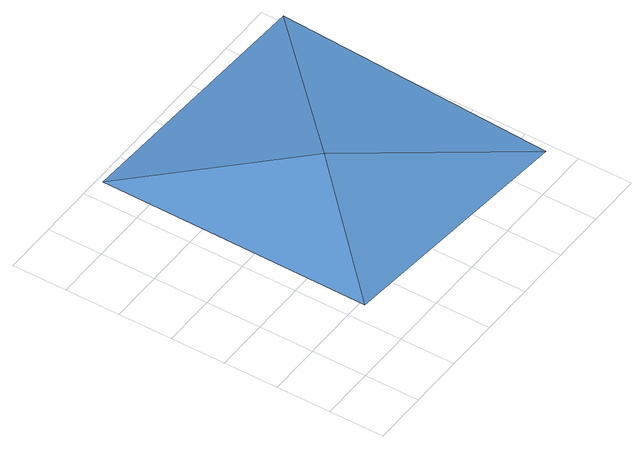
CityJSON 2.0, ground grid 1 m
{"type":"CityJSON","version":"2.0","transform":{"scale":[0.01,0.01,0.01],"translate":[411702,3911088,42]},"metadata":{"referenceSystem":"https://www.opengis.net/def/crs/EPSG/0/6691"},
"CityObjects":{
"waterbody1":{"type":"WaterBody","attributes":{"name":"防災重点ため池浸水想定区域図（田川貯水池下）","class":"1140","function":"5","ReservoirFloodingRiskAttribute.description":"4","ReservoirFloodingRiskAttribute.rank":"1"},"geometry":[{"type":"MultiSurface","lod":"1","boundaries":[[[0,1,2]],[[1,3,2]],[[1,4,3]],[[4,1,0]]]}]}
},
"vertices":[
[590,552,123],[338,305,152],[585,52,96],[85,58,152],[90,558,152]
]}
